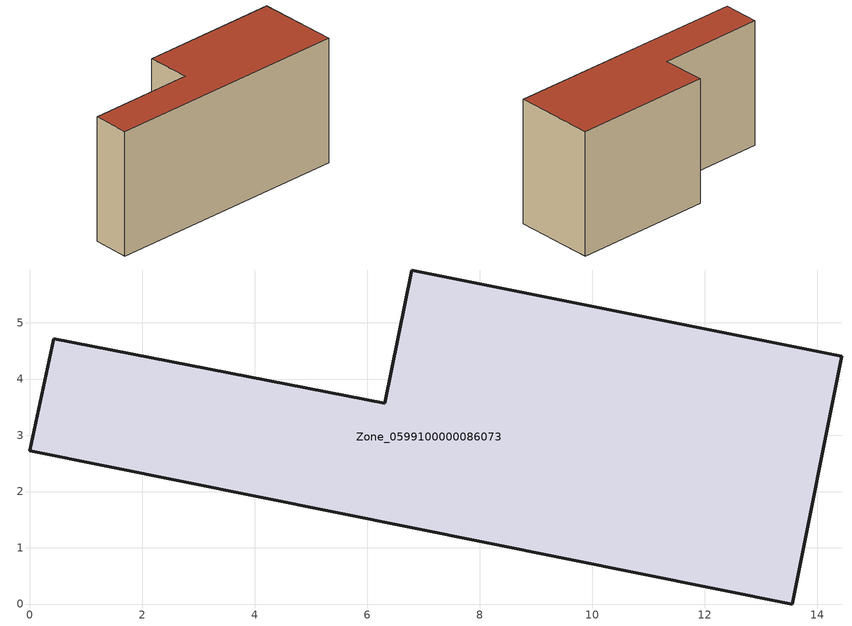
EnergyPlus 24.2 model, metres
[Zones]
Zone_0599100000086073
 floor ground (C_G): 13.55,0 0,2.73 0.42,4.72 6.31,3.57 6.79,5.94 14.43,4.41 z0
 wall outside (C_F): 6.31,3.57 0.42,4.72 0,2.73 13.55,0 14.43,4.41 6.79,5.94 6.31,3.57 z0:7.04
 roof outside (C_R): 14.43,4.41 6.79,5.94 6.31,3.57 0.42,4.72 0,2.73 13.55,0 z7.04
[BUILDING]
Pand.0599100000086073: North Axis=0; Terrain=City; Loads Convergence Tolerance Value=0.04; Temperature Convergence Tolerance Value=0.4; Solar Distribution=FullExterior; Maximum Number of Warmup Days=25; Minimum Number of Warmup Days=1
[Site:Location]
Rotterdam.The.Hague.AP_ZH_NLD Design_Conditions: Latitude=51.96; Longitude=4.45; Time Zone=1; Elevation=-4.5
[SITE:GROUNDTEMPERATURE:BUILDINGSURFACE]
18, 18, 18, 18, 18, 18, 18, 18, 18, 18, 18, 18
[MATERIAL] Thermal Absorptance=0.9; Solar Absorptance=0.7; Visible Absorptance=0.7
Name | Roughness | Thickness | Conductivity | Density | Specific Heat
G.TI.1946 | MediumSmooth | 0.15 | 1 | 540 | 1210
F.TI.1946 | Rough | 0.3 | 0.857143 | 1920 | 840
R.TI.1946 | MediumRough | 0.2 | 0.1 | 1500 | 1000
[CONSTRUCTION]
C_G: G.TI.1946
C_F: F.TI.1946
C_R: R.TI.1946
[ZONE]
Zone_0599100000086073: Type=1; Multiplier=1; Ceiling Height=Autocalculate; Volume=Autocalculate; Floor Area=autocalculate; Part of Total Floor Area=Yes
[ZONEINFILTRATION:DESIGNFLOWRATE]
Infil_Zone_0599100000086073: Zone or ZoneList or Space or SpaceList=Zone_0599100000086073; Schedule=AlwaysOn; Design Flow Rate Calculation Method=Flow/Area; Flow Rate per Floor Area=0.003; Constant Term Coefficient=1; Temperature Term Coefficient=0; Velocity Term Coefficient=0; Velocity Squared Term Coefficient=0
[HVACTEMPLATE:ZONE:IDEALLOADSAIRSYSTEM]
Zone_0599100000086073: Maximum Heating Supply Air Temperature=50; Minimum Cooling Supply Air Temperature=13; Maximum Heating Supply Air Humidity Ratio=0.0156; Minimum Cooling Supply Air Humidity Ratio=0.0077; Heating Limit=NoLimit; Cooling Limit=NoLimit; Dehumidification Control Type=ConstantSensibleHeatRatio; Cooling Sensible Heat Ratio=0.7; Dehumidification Setpoint=60; Humidification Control Type=None; Humidification Setpoint=30; Outdoor Air Method=None; Outdoor Air Flow Rate per Person=0.00944; Outdoor Air Flow Rate per Zone Floor Area=0; Outdoor Air Flow Rate per Zone=0; Demand Controlled Ventilation Type=None; Outdoor Air Economizer Type=NoEconomizer; Heat Recovery Type=None; Sensible Heat Recovery Effectiveness=0.7; Latent Heat Recovery Effectiveness=0.65
[ZONECONTROL:THERMOSTAT]
ThermostatControl_Zone_0599100000086073: Zone or ZoneList=Zone_0599100000086073; Control Type Schedule=DualSetpointControlType; Control 1=Thermostat_Zone_0599100000086073; Temperature Difference Between Cutout And Setpoint=0
[THERMOSTATSETPOINT:DUALSETPOINT]
Thermostat_Zone_0599100000086073: Heating Setpoint Temperature Schedule=HeatingSetpoint_Zone_0599100000086073; Cooling Setpoint Temperature Schedule=CoolingSetpoint_Zone_0599100000086073
[SCHEDULE:COMPACT]
HeatingSetpoint_Zone_0599100000086073: Through: 12/31, For: AllDays, Until: 24:00, 21
CoolingSetpoint_Zone_0599100000086073: Through: 12/31, For: AllDays, Until: 24:00, 24
DualSetpointControlType: Through: 12/31, For: AllDays, Until: 24:00, 4
AlwaysOn: Through: 12/31, For: AllDays, Until: 24:00, 1
